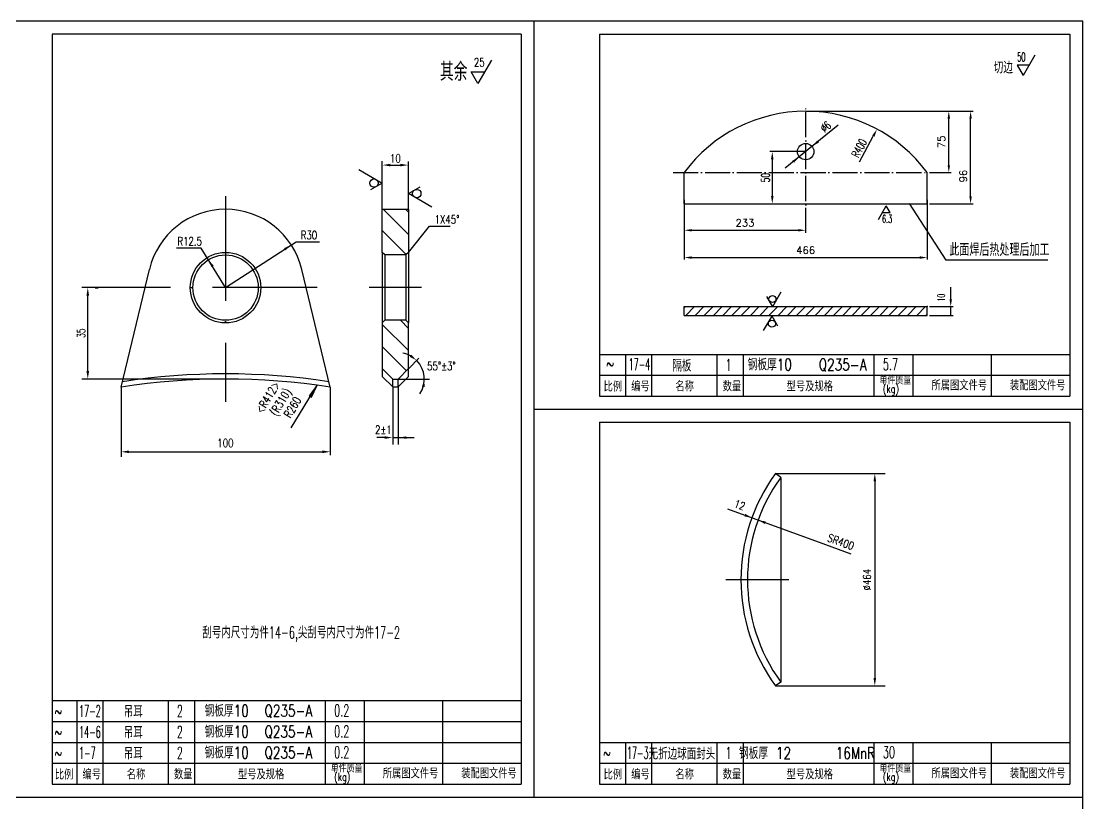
# Model space of a CAD drawing. Extents: x 1146 to 4564, y 131 to 1670.
# Drawn here: x 3788.5 to 4194.8, y 1370.5 to 1670 of the extents above; entities that cross this region are included whole.
import ezdxf
from ezdxf.enums import TextEntityAlignment as Align

# ---------------------------------------------------------------- set-up
doc = ezdxf.new("R2010")
doc.units = 0
doc.header["$LTSCALE"] = 2
doc.header["$MEASUREMENT"] = 0
doc.linetypes.add('ACAD_ISO04W100', pattern=[30.5, 24, -3, 0.5, -3])
doc.linetypes.add('DASHDOT-S', pattern=[14, 10, -2, 0, -2])
doc.layers.get('0').update_dxf_attribs({"linetype": 'CONTINUOUS'})
doc.layers.get('DEFPOINTS').update_dxf_attribs({"linetype": 'CONTINUOUS'})
for name, color, linetype in [('1', 2, 'CONTINUOUS'), ('2', 4, 'CONTINUOUS'), ('文字', 7, 'CONTINUOUS'), ('粗线', 3, 'CONTINUOUS'), ('细线', 7, 'CONTINUOUS')]:
    doc.layers.add(name, color=color, linetype=linetype)
doc.styles.add('HZ', font='TXT.shx', dxfattribs={"width": 0.65, "bigfont": 'HZTXT.shx'})
doc.styles.add('HZTXT', font='txt.shx', dxfattribs={"bigfont": 'hztxt'})
doc.styles.add('ROMANS', font='romans', dxfattribs={"width": 0.6})
doc.styles.get("Standard").update_dxf_attribs({"font": 'txt.shx', "width": 0.65})

msp = doc.modelspace()

# ---------------------------------------------------------------- linework, layer by layer
at = {"color": 7, "linetype": 'Continuous'}
for p, q in [((4194.8, 1670.03), (3353.8, 1670.03)), ((3984.8, 1373.03), (3984.8, 1670.03)), ((4194.8, 1076.03), (4194.8, 1670.03)), ((4176.5, 1657.05), (4172, 1649.25)), ((4176.5, 1657.05), (4172, 1649.25)), ((4176.5, 1657.05), (4172, 1649.25)), ((4174.25, 1653.15), (4169.75, 1653.15)), ((4174.25, 1653.15), (4169.75, 1653.15)), ((4174.25, 1653.15), (4169.75, 1653.15)), ((4169.75, 1653.15), (4172, 1649.25)), ((4169.75, 1653.15), (4172, 1649.25)), ((4169.75, 1653.15), (4172, 1649.25)), ((4101.19, 1630.21), (4080.96, 1613.82)), ((4109.33, 1616.16), (4114.64, 1626.07)), ((4088.75, 1620.13), (4074.97, 1620.13)), ((4075.97, 1617.13), (4075.97, 1603.17)), ((4088.66, 1620.13), (4088.84, 1620.13)), ((4088.75, 1620.04), (4088.75, 1620.22)), ((4042.25, 1600.17), (4076.97, 1600.17)), ((4116.56, 1594.17), (4119.56, 1599.37)), ((4118.06, 1596.77), (4121.06, 1596.77)), ((4121.06, 1596.77), (4119.56, 1599.37)), ((4128.33, 1600.32), (4142.41, 1578.57)), ((4181.47, 1578.57), (4142.41, 1578.57)), ((4073.75, 1564.65), (4076, 1560.75)), ((4079.2, 1566.31), (4076, 1560.75)), ((4042.25, 1560.35), (4042.69, 1560.79)), ((4042.85, 1557.41), (4046.23, 1560.79)), ((4046.39, 1557.41), (4049.76, 1560.79)), ((4049.92, 1557.41), (4053.3, 1560.79)), ((4053.46, 1557.41), (4056.83, 1560.79)), ((4056.99, 1557.41), (4060.37, 1560.79)), ((4060.53, 1557.41), (4063.91, 1560.79)), ((4064.07, 1557.41), (4067.44, 1560.79)), ((4067.6, 1557.41), (4070.98, 1560.79)), ((4071.14, 1557.41), (4074.51, 1560.79)), ((4074.67, 1557.41), (4078.05, 1560.79)), ((4078.21, 1557.41), (4081.58, 1560.79)), ((4081.74, 1557.41), (4085.12, 1560.79)), ((4085.28, 1557.41), (4088.65, 1560.79)), ((4088.81, 1557.41), (4092.19, 1560.79)), ((4092.35, 1557.41), (4095.73, 1560.79)), ((4095.89, 1557.41), (4099.26, 1560.79)), ((4099.42, 1557.41), (4102.8, 1560.79)), ((4102.96, 1557.41), (4106.33, 1560.79)), ((4106.49, 1557.41), (4109.87, 1560.79)), ((4110.03, 1557.41), (4113.4, 1560.79)), ((4113.56, 1557.41), (4116.94, 1560.79)), ((4117.1, 1557.41), (4120.47, 1560.79)), ((4120.63, 1557.41), (4124.01, 1560.79)), ((4124.17, 1557.41), (4127.54, 1560.79)), ((4127.71, 1557.41), (4131.08, 1560.79)), ((4131.24, 1557.41), (4134.62, 1560.79)), ((4072.65, 1551.65), (4075.86, 1557.21)), ((4078.11, 1553.31), (4075.86, 1557.21)), ((4134.78, 1557.41), (4135.25, 1557.89)), ((3984.8, 1521.53), (4194.8, 1521.53)), ((3353.8, 1373.03), (4194.8, 1373.03))]:
    msp.add_line(p, q, dxfattribs=at)
at = {"color": 3, "linetype": 'Continuous'}
for q in [(3800.3, 1665.03), (3800.3, 1665.03), (3979.8, 1378.03)]:
    msp.add_line((3979.8, 1665.03), q, dxfattribs=at)
at = {"color": 1, "linetype": 'ACAD_ISO04W100', "ltscale": 0.2}
for p, q in [((4088.75, 1589), (4088.75, 1637.79)), ((4038.03, 1612.12), (4135.25, 1612.12))]:
    msp.add_line(p, q, dxfattribs=at)
at = {"color": 0, "linetype": 'ByBlock'}
for p, q in [((4088.75, 1635.56), (4144.47, 1635.56)), ((4089.69, 1635.56), (4152.81, 1635.56)), ((4089.69, 1635.56), (4152.81, 1635.56)), ((4143.53, 1614.93), (4143.53, 1632.74)), ((4151.87, 1602.98), (4151.87, 1632.74)), ((3929.73, 1614.97), (3933.58, 1614.97)), ((4136.19, 1612.12), (4144.47, 1612.12)), ((4042.25, 1601.66), (4042.25, 1578.88)), ((4042.25, 1601.66), (4042.25, 1578.88)), ((4135.25, 1601.66), (4135.25, 1578.88)), ((4042.25, 1599.23), (4042.25, 1582.89)), ((4136.19, 1600.17), (4152.81, 1600.17)), ((4136.19, 1600.17), (4144.47, 1600.17)), ((4136.19, 1600.17), (4144.47, 1600.17)), ((4045.07, 1590.02), (4085.94, 1590.02)), ((3866.72, 1568.06), (3893.68, 1585.56)), ((3866.72, 1568.06), (3857.44, 1583.22)), ((4045.07, 1579.58), (4132.44, 1579.58)), ((4144.26, 1566.41), (4144.26, 1568.29)), ((4144.26, 1566.41), (4144.26, 1568.29)), ((3813.99, 1536.11), (3813.99, 1565.03)), ((3816.76, 1568.03), (3817.99, 1568.03)), ((4144.26, 1563.6), (4144.26, 1566.41)), ((4136.19, 1560.79), (4145.2, 1560.79)), ((4144.26, 1557.41), (4144.26, 1560.79)), ((4136.19, 1557.41), (4145.2, 1557.41)), ((3936.89, 1537.16), (3940.74, 1541.02)), ((3816.76, 1533.11), (3817.99, 1533.11)), ((3927.62, 1510.67), (3924.62, 1510.67)), ((3930.72, 1510.67), (3938.95, 1510.67)), ((3829.75, 1505.24), (3903.79, 1505.24)), ((4077.18, 1496.93), (4119.2, 1496.93)), ((4115.2, 1493.93), (4115.2, 1418.66)), ((4058.77, 1483.37), (4096.29, 1469.71)), ((4096.29, 1469.71), (4106.07, 1466.15)), ((4077.18, 1415.66), (4119.2, 1415.66))]:
    msp.add_line(p, q, dxfattribs=at)
at = {"color": 4, "linetype": 'Continuous'}
for p, q in [((4042.25, 1600.17), (4042.25, 1612.12)), ((4135.25, 1600.17), (4135.25, 1612.12)), ((4042.25, 1600.17), (4135.25, 1600.17)), ((4042.25, 1560.79), (4135.25, 1560.79)), ((4042.25, 1557.41), (4042.25, 1560.79)), ((4135.25, 1557.41), (4135.25, 1560.79)), ((4042.25, 1557.41), (4135.25, 1557.41)), ((4079.2, 1495.46), (4077.18, 1496.93)), ((4079.2, 1495.46), (4079.2, 1417.13)), ((4079.2, 1417.13), (4077.18, 1415.66))]:
    msp.add_line(p, q, dxfattribs=at)
at = {"color": 1, "linetype": 'DASHDOT-S', "ltscale": 2}
for p, q in [((3866.72, 1603.06), (3866.72, 1524.34)), ((3901.72, 1568.06), (3831.72, 1568.06)), ((3941.72, 1568.06), (3921.72, 1568.06)), ((4082.25, 1456.29), (4058.16, 1456.29))]:
    msp.add_line(p, q, dxfattribs=at)
at = {"color": 4, "linetype": 'Continuous'}
msp.add_circle((4088.75, 1620.13), 3.15, dxfattribs=at)
at = {"color": 7, "linetype": 'Continuous'}
for centre in [(4076.05, 1563.7), (4075.81, 1554.27)]:
    msp.add_circle(centre, 1.34, dxfattribs=at)
at = {"color": 4, "linetype": 'Continuous'}
for centre, radius, start, end in [((4088.75, 1577.73), 57.84, 36.4859, 143.5141), ((4133.15, 1456.29), 69.17, 144.0202, 215.9798), ((4133.15, 1456.29), 66.67, 144.0202, 215.9798)]:
    msp.add_arc(centre, radius, start, end, dxfattribs=at)
at = {"color": 0, "linetype": 'ByBlock'}
for start, end in [(62.0737, 79.1474), (325.8526, 44.7541)]:
    msp.add_arc((3932.72, 1533.06), 10.1, start, end, dxfattribs=at)
at = {"color": 4, "linetype": 'Continuous'}
msp.add_point((4135.25, 1560.79), dxfattribs=at)
msp.add_point((4135.25, 1560.79), dxfattribs=at)
at = {"color": 0, "linetype": 'ByBlock'}
for points in [[(4143.06, 1632.74), (4144, 1632.74), (4143.53, 1635.56)], [(4143.06, 1632.74), (4144, 1632.74), (4143.53, 1635.56)], [(4151.4, 1632.74), (4152.34, 1632.74), (4151.87, 1635.56)], [(4151.4, 1632.74), (4152.34, 1632.74), (4151.87, 1635.56)], [(3929.73, 1615.47), (3929.73, 1614.47), (3926.73, 1614.97)], [(3933.58, 1615.47), (3933.58, 1614.47), (3936.58, 1614.97)], [(4143.06, 1614.93), (4144, 1614.93), (4143.53, 1612.12)], [(4151.4, 1602.98), (4152.34, 1602.98), (4151.87, 1600.17)], [(4151.4, 1602.98), (4152.34, 1602.98), (4151.87, 1600.17)], [(4045.07, 1590.49), (4045.07, 1589.55), (4042.25, 1590.02)], [(4085.94, 1590.49), (4085.94, 1589.55), (4088.75, 1590.02)], [(3889.1, 1583.18), (3889.64, 1582.34), (3891.89, 1584.39)], [(3862.19, 1576.42), (3861.34, 1575.9), (3860.2, 1578.72)], [(4045.07, 1580.05), (4045.07, 1579.11), (4042.25, 1579.58)], [(4132.44, 1580.05), (4132.44, 1579.11), (4135.25, 1579.58)], [(3813.49, 1565.03), (3814.49, 1565.03), (3813.99, 1568.03)], [(4143.79, 1563.6), (4144.73, 1563.6), (4144.26, 1560.79)], [(3937.75, 1542.39), (3937.16, 1541.59), (3939.87, 1540.2)], [(3813.49, 1536.11), (3814.49, 1536.11), (3813.99, 1533.11)], [(3941.89, 1530.17), (3942.88, 1530.02), (3942.83, 1533.06)], [(3927.62, 1511.17), (3927.62, 1510.17), (3930.62, 1510.67)], [(3935.95, 1511.17), (3935.95, 1510.17), (3932.95, 1510.67)], [(3829.75, 1505.74), (3829.75, 1504.74), (3826.75, 1505.24)], [(3903.79, 1505.74), (3903.79, 1504.74), (3906.79, 1505.24)], [(4114.7, 1493.93), (4115.7, 1493.93), (4115.2, 1496.93)], [(4065.27, 1480.51), (4065.61, 1481.45), (4068.26, 1479.95)], [(4073.15, 1477.61), (4073.5, 1478.55), (4070.51, 1479.1)], [(4114.7, 1418.66), (4115.7, 1418.66), (4115.2, 1415.66)]]:
    msp.add_solid(points, dxfattribs=at)
at = {"color": 7, "linetype": 'Continuous'}
for points in [[(4114.2, 1626.3), (4115.08, 1625.83), (4116.06, 1628.71)], [(4093.22, 1624.39), (4093.85, 1623.62), (4091.2, 1622.12)], [(4075.47, 1617.13), (4076.47, 1617.13), (4075.97, 1620.13)], [(4084.29, 1615.87), (4083.66, 1616.65), (4086.31, 1618.15)], [(4075.47, 1603.17), (4076.47, 1603.17), (4075.97, 1600.17)]]:
    msp.add_solid(points, dxfattribs=at)
at = {"layer": '1'}
for p, q in [((3968.46, 1655.17), (3963.29, 1646.21)), ((3963.29, 1646.21), (3960.7, 1650.69)), ((3960.7, 1650.69), (3965.88, 1650.69)), ((3917.76, 1613.24), (3926.72, 1608.06)), ((3926.72, 1598.06), (3926.72, 1616.41)), ((3936.72, 1598.06), (3936.72, 1616.37)), ((3926.72, 1608.06), (3922.24, 1605.48)), ((3936.72, 1604.06), (3941.21, 1606.64)), ((3945.68, 1598.88), (3936.72, 1604.06)), ((3936.72, 1588.41), (3927.07, 1598.06)), ((3935.56, 1598.06), (3936.72, 1596.89)), ((3926.72, 1589.92), (3935.9, 1580.74)), ((3936.72, 1581.56), (3944.72, 1591.56)), ((3944.72, 1591.56), (3952.72, 1591.56)), ((3893.68, 1585.56), (3902.65, 1585.56)), ((3857.44, 1583.22), (3847.98, 1583.22)), ((3835.87, 1568.06), (3811.72, 1568.06)), ((3936.72, 1543.99), (3926.72, 1554)), ((3933.64, 1555.56), (3936.72, 1552.48)), ((3926.72, 1545.51), (3935.95, 1536.28)), ((3866.72, 1533.06), (3811.72, 1533.06)), ((3932.72, 1533.06), (3944.72, 1533.06)), ((3826.72, 1529.96), (3826.72, 1503.33)), ((3891.82, 1514.38), (3901.72, 1530.69)), ((3901.72, 1530.69), (3898.7, 1526.68)), ((3899.55, 1526.16), (3901.72, 1530.69)), ((3906.72, 1529.96), (3906.72, 1503.99)), ((3930.72, 1530.06), (3930.72, 1508.06)), ((3932.72, 1530.06), (3932.72, 1508.06)), ((3898.7, 1526.68), (3899.55, 1526.16))]:
    msp.add_line(p, q, dxfattribs=at)
for centre in [(3923.52, 1608.06), (3939.92, 1604.06)]:
    msp.add_circle(centre, 1.6, dxfattribs=at)
at = {"layer": '2'}
for p, q in [((3926.72, 1581.56), (3926.72, 1598.06)), ((3926.72, 1598.06), (3936.72, 1598.06)), ((3936.72, 1598.06), (3936.72, 1581.56)), ((3926.72, 1581.56), (3926.72, 1554.56)), ((3927.72, 1580.56), (3926.72, 1581.56)), ((3927.72, 1580.56), (3927.72, 1555.56)), ((3935.72, 1580.56), (3927.72, 1580.56)), ((3936.72, 1581.56), (3935.72, 1580.56)), ((3935.72, 1580.56), (3935.72, 1555.56)), ((3936.72, 1581.56), (3936.72, 1554.56)), ((3826.72, 1529.96), (3837.55, 1575.06)), ((3906.72, 1529.96), (3895.89, 1575.06)), ((3927.72, 1555.56), (3926.72, 1554.56)), ((3926.72, 1554.56), (3926.72, 1537.06)), ((3935.72, 1555.56), (3927.72, 1555.56)), ((3936.72, 1554.56), (3935.72, 1555.56)), ((3936.72, 1537.06), (3936.72, 1554.56)), ((3926.72, 1537.06), (3926.72, 1534.06)), ((3926.72, 1537.06), (3930.72, 1533.06)), ((3932.72, 1533.06), (3936.72, 1537.06)), ((3936.72, 1534.06), (3936.72, 1537.06)), ((3926.72, 1534.06), (3930.72, 1530.06)), ((3930.72, 1530.06), (3930.72, 1533.06)), ((3930.72, 1533.06), (3932.72, 1533.06)), ((3932.72, 1530.06), (3936.72, 1534.06)), ((3932.72, 1530.06), (3932.72, 1533.06)), ((3930.72, 1530.06), (3932.72, 1530.06))]:
    msp.add_line(p, q, dxfattribs=at)
for radius in [13.5, 12.5]:
    msp.add_circle((3866.72, 1568.06), radius, dxfattribs=at)
for centre, radius, start, end in [((3866.72, 1568.06), 30, 13.5019, 166.4981), ((3866.72, 1273.06), 260, 81.1501, 98.8499), ((3866.72, 1273.06), 262, 81.3288, 98.6712)]:
    msp.add_arc(centre, radius, start, end, dxfattribs=at)
at = {"layer": 'DEFPOINTS', "color": 0, "linetype": 'ByBlock'}
for p in [(4088.75, 1635.56), (4088.75, 1635.56), (4088.75, 1635.56), (4088.75, 1635.56), (4143.53, 1635.56), (4143.53, 1635.56), (4151.87, 1635.56), (4151.87, 1635.56), (3926.73, 1614.97), (3936.58, 1614.97), (3936.58, 1614.97), (4135.25, 1612.12), (4135.25, 1612.12), (4042.25, 1600.17), (4042.25, 1600.17), (4042.25, 1600.17), (4042.25, 1600.17), (4088.75, 1600.17), (4088.75, 1600.17), (4135.25, 1600.17), (4135.25, 1600.17), (4135.25, 1600.17), (4135.25, 1600.17), (4135.25, 1600.17), (4135.25, 1600.17), (4088.75, 1590.02), (4088.75, 1590.02), (3891.89, 1584.39), (3860.2, 1578.72), (4135.25, 1579.58), (4135.25, 1579.58), (3866.72, 1568.06), (4144.26, 1560.79), (4144.26, 1560.79), (3936.72, 1537.06), (3932.72, 1533.06), (3932.72, 1533.06), (3944.72, 1533.06), (3932.95, 1510.67), (3906.79, 1505.49), (3906.79, 1505.24), (4077.18, 1496.93), (4070.51, 1479.1), (4077.18, 1415.66), (4115.2, 1415.66)]:
    msp.add_point(p, dxfattribs=at)
at = {"layer": '粗线'}
for p, q in [((3800.3, 1665.03), (3800.3, 1378.03)), ((3800.3, 1665.03), (3800.3, 1526.53)), ((4009.8, 1665.03), (4189.8, 1665.03)), ((4009.8, 1665.03), (4009.8, 1526.53)), ((4189.8, 1665.03), (4189.8, 1526.53)), ((4019.8, 1542.53), (4019.8, 1526.53)), ((4029.8, 1542.53), (4029.8, 1526.53)), ((4054.8, 1542.53), (4054.8, 1526.53)), ((4064.8, 1542.53), (4064.8, 1526.53)), ((4114.8, 1542.53), (4114.8, 1526.53)), ((4129.8, 1542.53), (4129.8, 1526.53)), ((4159.8, 1542.53), (4159.8, 1526.53)), ((4009.8, 1534.53), (4189.8, 1534.53)), ((4009.8, 1526.53), (4189.8, 1526.53)), ((4009.8, 1516.53), (4009.8, 1378.03)), ((4009.8, 1516.53), (4189.8, 1516.53)), ((4189.8, 1516.53), (4189.8, 1378.03)), ((3809.8, 1410.03), (3809.8, 1378.03)), ((3819.8, 1410.03), (3819.8, 1378.03)), ((3844.8, 1410.03), (3844.8, 1378.03)), ((3854.8, 1410.03), (3854.8, 1378.03)), ((3904.8, 1410.03), (3904.8, 1378.03)), ((3919.8, 1410.03), (3919.8, 1378.03)), ((3949.8, 1410.03), (3949.8, 1378.03)), ((4019.8, 1394.03), (4019.8, 1378.03)), ((4029.8, 1394.03), (4029.8, 1378.03)), ((4054.8, 1394.03), (4054.8, 1378.03)), ((4064.8, 1394.03), (4064.8, 1378.03)), ((4114.8, 1394.03), (4114.8, 1378.03)), ((4129.8, 1394.03), (4129.8, 1378.03)), ((4159.8, 1394.03), (4159.8, 1378.03)), ((3800.3, 1386.03), (3979.8, 1386.03)), ((4009.8, 1386.03), (4189.8, 1386.03)), ((3800.3, 1378.03), (3979.8, 1378.03)), ((4009.8, 1378.03), (4189.8, 1378.03))]:
    msp.add_line(p, q, dxfattribs=at)
at = {"layer": '细线'}
for p, q in [((4009.8, 1542.53), (4189.8, 1542.53)), ((3800.3, 1410.03), (3979.8, 1410.03)), ((3800.3, 1402.03), (3979.8, 1402.03)), ((3800.3, 1394.03), (3979.8, 1394.03)), ((4009.8, 1394.03), (4189.8, 1394.03))]:
    msp.add_line(p, q, dxfattribs=at)

# ---------------------------------------------------------------- texts
at = {"color": 7, "linetype": 'Continuous', "style": 'ROMANS', "width": 0.5}
for s, height, p in [('50', 3.375, (4171.3, 1654.65)), ('6.3', 3, (4119.92, 1592.88))]:
    msp.add_text(s, height=height, dxfattribs=at).set_placement(p, align=Align.CENTER)
at = {"color": 7, "linetype": 'Continuous'}
for s, height, style, width, p in [('切边', 4.5, 'HZTXT', 0.75, (4160.66, 1650.05)), ('此面焊后热处理后加工', 4.792, 'HZ', 0.8, (4143.73, 1580.2)), ('17-4', 4.5, 'HZ', 0.5, (4020.97, 1536.49)), ('1', 4.5, 'HZ', 0.6, (4058.06, 1536.24)), ('5.7', 4.5, 'HZ', 0.6, (4118.28, 1536.48)), ('~', 4.5, 'ROMANS', 0.65, (4012.46, 1536.69)), ('~', 4.5, 'ROMANS', 0.65, (3801.2, 1403.69)), ('17-2', 4.5, 'HZ', 0.5, (3810.65, 1403.76)), ('2', 4.5, 'HZ', 0.6, (3848.06, 1403.74)), ('0.2', 4.5, 'HZ', 0.6, (3908.28, 1403.98)), ('~', 4.5, 'ROMANS', 0.65, (3801.2, 1395.69)), ('14-6', 4.5, 'HZ', 0.5, (3810.65, 1395.76)), ('2', 4.5, 'HZ', 0.6, (3848.06, 1395.74)), ('0.2', 4.5, 'HZ', 0.6, (3908.28, 1395.98)), ('~', 4.5, 'ROMANS', 0.65, (3801.2, 1387.69)), ('1-7', 4.5, 'HZ', 0.5, (3810.65, 1387.76)), ('2', 4.5, 'HZ', 0.6, (3848.06, 1387.74)), ('0.2', 4.5, 'HZ', 0.6, (3908.28, 1387.98)), ('~', 4.5, 'ROMANS', 0.65, (4011.2, 1387.69)), ('17-3', 4.5, 'HZ', 0.5, (4020.33, 1387.76)), ('1', 4.5, 'HZ', 0.6, (4058.06, 1387.74)), ('30', 4.5, 'HZ', 0.6, (4118.28, 1387.98))]:
    msp.add_text(s, height=height, dxfattribs=dict(at, style=style, width=width)).set_placement(p)
at = {"color": 7, "linetype": 'Continuous', "width": 0.65}
for s, rotation, p in [('∅6', 39.0145, (4096.01, 1627.3)), ('R400', 61.8295, (4108.92, 1617.51))]:
    msp.add_text(s, height=3.2, rotation=rotation, dxfattribs=at).set_placement(p)
at = {"color": 0, "linetype": 'ByBlock'}
for s, p in [('75', (4140.72, 1623.84)), ('96', (4149.06, 1610.77))]:
    msp.add_text(s, height=2.812, rotation=90, dxfattribs=at).set_placement(p, align=Align.MIDDLE)
for s, p in [('233', (4065.5, 1592.83)), ('466', (4088.75, 1582.39))]:
    msp.add_text(s, height=2.812, dxfattribs=at).set_placement(p, align=Align.MIDDLE)
for s, height, rotation, style, width, p in [('10', 2.812, 90, 'ROMANS', 0.5, (4140.66, 1564.24)), ('12', 3, 339.9924, 'HZ', 0.8, (4063.48, 1484.87))]:
    msp.add_text(s, height=height, rotation=rotation, dxfattribs=dict(at, style=style, width=width)).set_placement(p, align=Align.MIDDLE)
at = {"color": 0, "linetype": 'Continuous', "style": 'HZ', "width": 0.7}
msp.add_text('35', height=3, rotation=90, dxfattribs=at).set_placement((3812.95, 1548.82))
at = {"color": 7, "linetype": 'Continuous', "style": 'HZ', "width": 0.6}
for s, p in [('隔板', (4041.38, 1538.43)), ('刮号内尺寸为件14-6,尖刮号内尺寸为件17-2', (3895.66, 1435.63)), ('吊耳', (3831.38, 1405.93)), ('吊耳', (3831.38, 1397.93)), ('吊耳', (3831.38, 1389.93)), ('无折边球面封头', (4041.38, 1389.93))]:
    msp.add_text(s, height=4.5, dxfattribs=at).set_placement(p, align=Align.MIDDLE)
at = {"color": 0, "linetype": 'ByBlock', "style": 'HZ', "width": 0.8}
for s, rotation, p in [('SR400', 339.9924, (4102.21, 1470.75)), ('%%c464', 90, (4112.2, 1456.29))]:
    msp.add_text(s, height=3, rotation=rotation, dxfattribs=at).set_placement(p, align=Align.MIDDLE_CENTER)
at = {"color": 7, "linetype": 'Continuous', "insert": (4073.37, 1610.15), "char_height": 3.2, "attachment_point": 5, "rotation": 90}
msp.add_mtext('\\A1;50', dxfattribs=at)
at = {"layer": '1', "style": 'HZ', "width": 0.75}
for s, height, p in [('其余', 7, (3959.29, 1647.21)), ('25', 3.2, (3965.88, 1652.69))]:
    msp.add_text(s, height=height, dxfattribs=at).set_placement(p, align=Align.RIGHT)
for s, p in [('10', (3931.72, 1615.93)), ('R30', (3898.64, 1586.56)), ('R12.5', (3852.98, 1584.22)), ('2%%p1', (3927.12, 1512.06)), ('100', (3866.67, 1507.02))]:
    msp.add_text(s, height=3.2, dxfattribs=at).set_placement(p, align=Align.CENTER)
for s, p in [('1X45%%d', (3946.72, 1592.56)), ('55%%d%%p3%%D', (3943.89, 1536.45))]:
    msp.add_text(s, height=3.2, dxfattribs=at).set_placement(p)
for s, p in [('钢板厚10   Q235-A', (4089.27, 1538.65)), ('钢板厚10  Q235-A', (3879.27, 1406.15)), ('钢板厚10  Q235-A', (3879.27, 1398.15)), ('钢板厚10  Q235-A', (3879.27, 1390.15)), ('钢板厚 12     16MnR', (4089.27, 1390.15))]:
    msp.add_text(s, height=4.5, dxfattribs=at).set_placement(p, align=Align.MIDDLE)
for s, p in [('<R412>', (3884.24, 1525.25)), ('(R310)', (3889.15, 1523.46)), ('R260', (3893.69, 1521.45))]:
    msp.add_text(s, height=3.2, rotation=58.73, dxfattribs=at).set_placement(p, align=Align.CENTER)
at = {"layer": '文字', "style": 'HZ', "width": 0.75}
for s, height, p in [('比例', 3.5, (4011.4, 1528.33)), ('编号', 3.5, (4021.98, 1528.41)), ('名称', 3.5, (4038.9, 1528.41)), ('数量', 3.5, (4056.98, 1528.41)), ('型号及规格', 3.5, (4081.47, 1528.41)), ('单件质量', 3, (4116.98, 1531.06)), ('所属图文件号', 3.5, (4136.91, 1528.79)), ('装配图文件号', 3.5, (4166.91, 1528.79)), ('(kg)', 3, (4118.3, 1527.82)), ('单件质量', 3, (3906.98, 1382.56)), ('单件质量', 3, (4116.98, 1382.56)), ('比例', 3.5, (3801.4, 1379.83)), ('编号', 3.5, (3811.98, 1379.91)), ('名称', 3.5, (3828.9, 1379.91)), ('数量', 3.5, (3846.98, 1379.91)), ('型号及规格', 3.5, (3871.47, 1379.91)), ('(kg)', 3, (3908.3, 1379.32)), ('所属图文件号', 3.5, (3926.91, 1380.29)), ('装配图文件号', 3.5, (3956.91, 1380.29)), ('比例', 3.5, (4011.4, 1379.83)), ('编号', 3.5, (4021.98, 1379.91)), ('名称', 3.5, (4038.9, 1379.91)), ('数量', 3.5, (4056.98, 1379.91)), ('型号及规格', 3.5, (4081.47, 1379.91)), ('(kg)', 3, (4118.3, 1379.32)), ('所属图文件号', 3.5, (4136.91, 1380.29)), ('装配图文件号', 3.5, (4166.91, 1380.29))]:
    msp.add_text(s, height=height, dxfattribs=at).set_placement(p)

doc.saveas('drawing.dxf')
